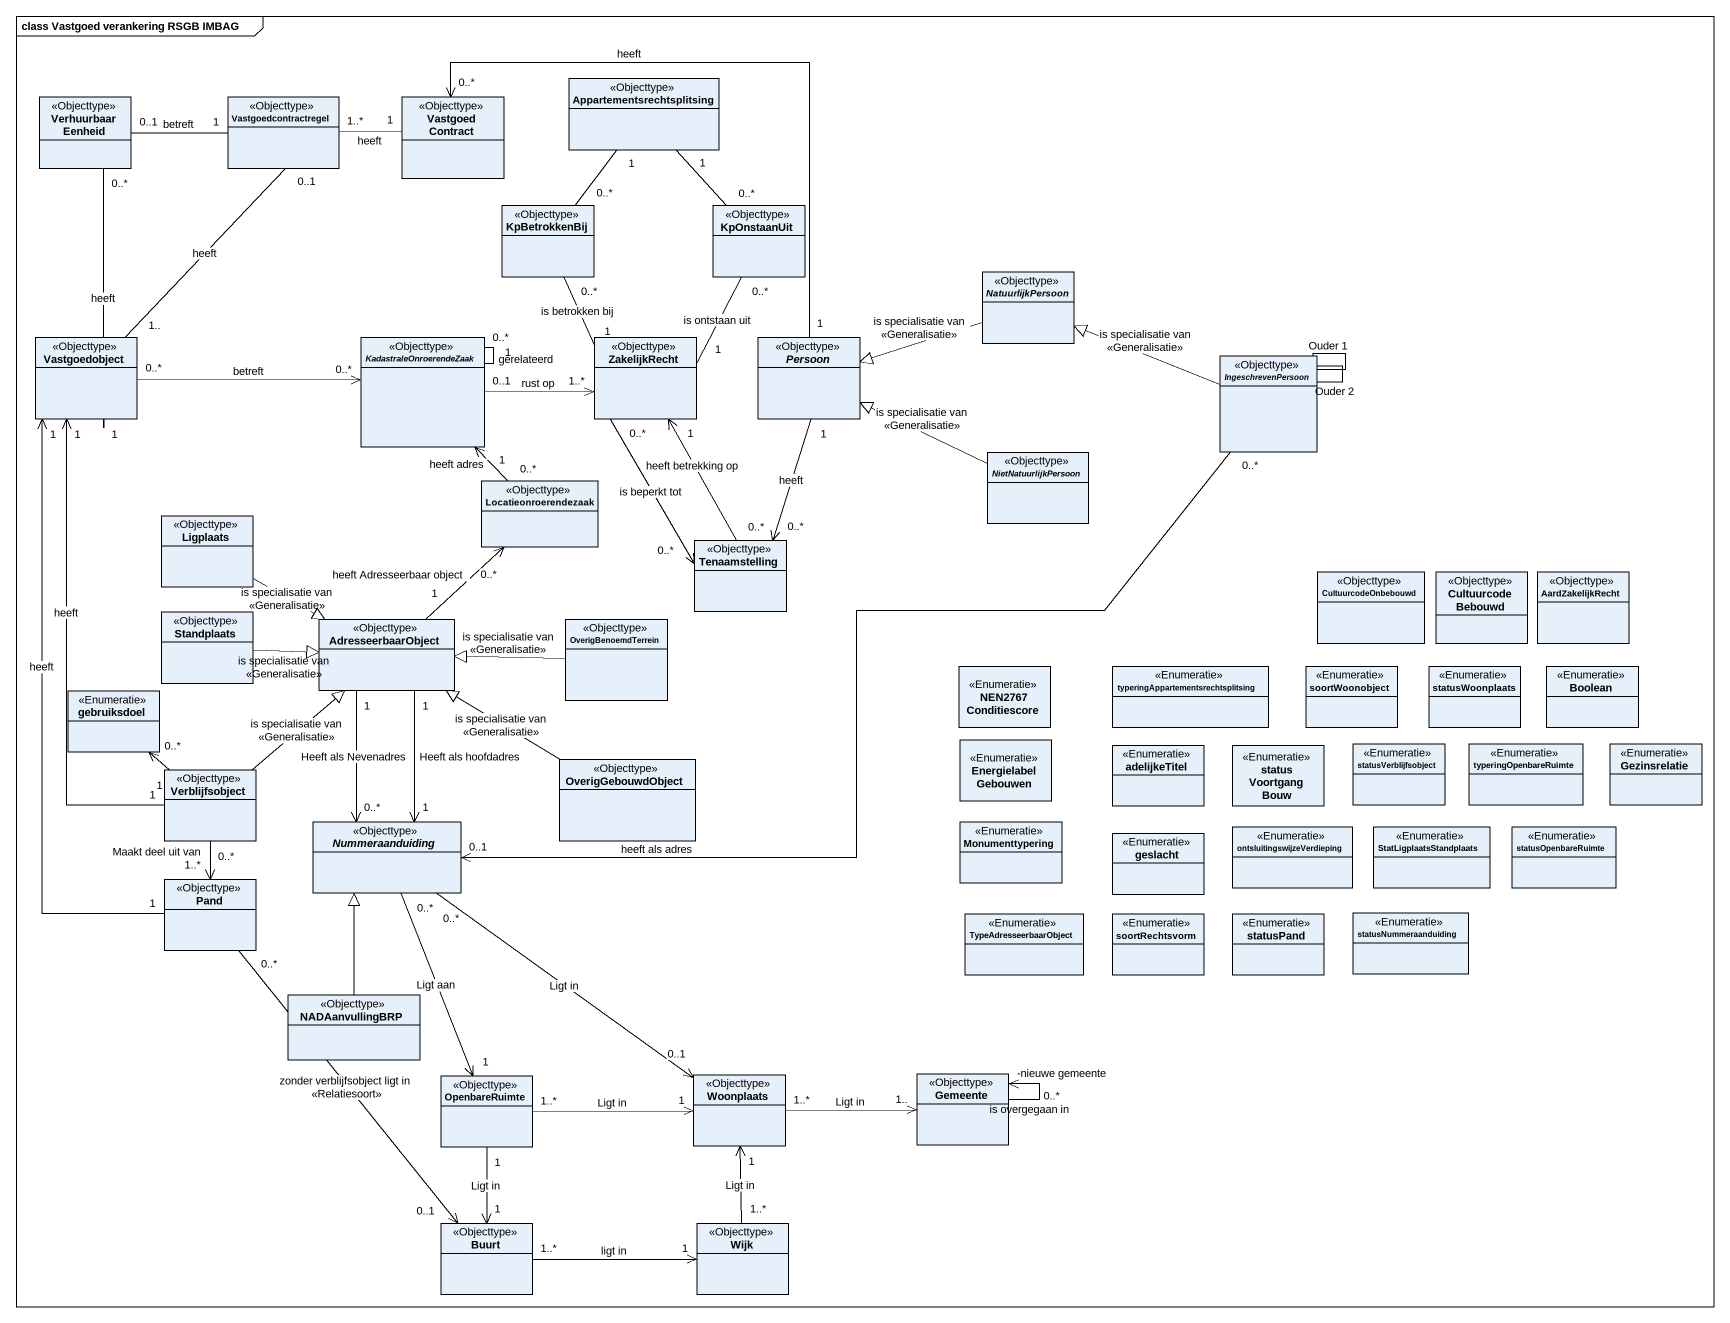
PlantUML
@startuml
mainframe class Vastgoed verankering RSGB IMBAG
hide circle
hide empty members
class "Verhuurbaar Eenheid" as Verhuurbaar_Eenheid <<Objecttype>>
class Vastgoedcontractregel <<Objecttype>>
class "Vastgoed Contract" as Vastgoed_Contract <<Objecttype>>
class Appartementsrechtsplitsing <<Objecttype>>
class KpBetrokkenBij <<Objecttype>>
class KpOnstaanUit <<Objecttype>>
abstract class NatuurlijkPersoon <<Objecttype>>
class Vastgoedobject <<Objecttype>>
abstract class KadastraleOnroerendeZaak <<Objecttype>>
class ZakelijkRecht <<Objecttype>>
abstract class Persoon <<Objecttype>>
abstract class IngeschrevenPersoon <<Objecttype>>
class Locatieonroerendezaak <<Objecttype>>
abstract class NietNatuurlijkPersoon <<Objecttype>>
class Ligplaats <<Objecttype>>
class Tenaamstelling <<Objecttype>>
class CultuurcodeOnbebouwd <<Objecttype>>
class CultuurcodeBebouwd <<Objecttype>>
class AardZakelijkRecht <<Objecttype>>
class Standplaats <<Objecttype>>
class AdresseerbaarObject <<Objecttype>>
class OverigBenoemdTerrein <<Objecttype>>
enum "NEN2767 Conditiescore" as NEN2767_Conditiescore <<Enumeratie>>
enum "typeringAppartementsrechtsplitsing" as typeringAppartementsrechtspl <<Enumeratie>>
enum soortWoonobject <<Enumeratie>>
enum statusWoonplaats <<Enumeratie>>
enum Boolean <<Enumeratie>>
enum gebruiksdoel <<Enumeratie>>
class OverigGebouwdObject <<Objecttype>>
enum "Energielabel Gebouwen" as Energielabel_Gebouwen <<Enumeratie>>
enum adelijkeTitel <<Enumeratie>>
enum statusVoortgangBouw <<Enumeratie>>
enum statusVerblijfsobject <<Enumeratie>>
enum typeringOpenbareRuimte <<Enumeratie>>
enum Gezinsrelatie <<Enumeratie>>
class Verblijfsobject <<Objecttype>>
abstract class Nummeraanduiding <<Objecttype>>
enum Monumenttypering <<Enumeratie>>
enum geslacht <<Enumeratie>>
enum ontsluitingswijzeVerdieping <<Enumeratie>>
enum StatLigplaatsStandplaats <<Enumeratie>>
enum statusOpenbareRuimte <<Enumeratie>>
class Pand <<Objecttype>>
enum TypeAdresseerbaarObject <<Enumeratie>>
enum soortRechtsvorm <<Enumeratie>>
enum statusPand <<Enumeratie>>
enum statusNummeraanduiding <<Enumeratie>>
class NADAanvullingBRP <<Objecttype>>
class OpenbareRuimte <<Objecttype>>
class Woonplaats <<Objecttype>>
class Gemeente <<Objecttype>>
class Buurt <<Objecttype>>
class Wijk <<Objecttype>>
Verhuurbaar_Eenheid "0..1" -right- "1" Vastgoedcontractregel : betreft
Vastgoedcontractregel "1..*" -right- "1" Vastgoed_Contract : heeft
Vastgoed_Contract "0..*" <-- "1" Persoon : heeft
KpBetrokkenBij "0..*" -up- "1" Appartementsrechtsplitsing
KpBetrokkenBij "0..*" -- "1" ZakelijkRecht : is betrokken bij
KpOnstaanUit "0..*" -up- "1" Appartementsrechtsplitsing
KpOnstaanUit "0..*" -- "1" ZakelijkRecht : is ontstaan uit
NatuurlijkPersoon -left-|> Persoon : is specialisatie van\n<<Generalisatie>>
Vastgoedobject "1" -up- "0..*" Verhuurbaar_Eenheid : heeft
Vastgoedobject "1.." -up- "0..1" Vastgoedcontractregel : heeft
Vastgoedobject "0..*" -right-> "0..*" KadastraleOnroerendeZaak : betreft
KadastraleOnroerendeZaak "1" -- "0..*" KadastraleOnroerendeZaak : gerelateerd
ZakelijkRecht "1..*" <-left- "0..1" KadastraleOnroerendeZaak : rust op
ZakelijkRecht "0..*" --> "0..*" Tenaamstelling : is beperkt tot
Persoon "1" --> "0..*" Tenaamstelling : heeft
IngeschrevenPersoon -left-|> NatuurlijkPersoon : is specialisatie van\n<<Generalisatie>>
IngeschrevenPersoon -- IngeschrevenPersoon : Ouder 1
IngeschrevenPersoon -- IngeschrevenPersoon : Ouder 2
IngeschrevenPersoon "0..*" -left-> "0..1" Nummeraanduiding : heeft als adres
Locatieonroerendezaak "0..*" -up-> "1" KadastraleOnroerendeZaak : heeft adres
Locatieonroerendezaak "0..*" <-- "1" AdresseerbaarObject : heeft Adresseerbaar object
NietNatuurlijkPersoon -left-|> Persoon : is specialisatie van\n<<Generalisatie>>
Ligplaats -right-|> AdresseerbaarObject : is specialisatie van\n<<Generalisatie>>
Tenaamstelling "0..*" -up-> "1" ZakelijkRecht : heeft betrekking op
Standplaats -right-|> AdresseerbaarObject : is specialisatie van\n<<Generalisatie>>
AdresseerbaarObject "1" --> "0..*" Nummeraanduiding : Heeft als Nevenadres
AdresseerbaarObject "1" --> "1" Nummeraanduiding : Heeft als hoofdadres
OverigBenoemdTerrein -left-|> AdresseerbaarObject : is specialisatie van\n<<Generalisatie>>
gebruiksdoel "0..*" <-- "1" Verblijfsobject
OverigGebouwdObject -up-|> AdresseerbaarObject : is specialisatie van\n<<Generalisatie>>
Verblijfsobject "1" -up-> "1" Vastgoedobject : heeft
Verblijfsobject -up-|> AdresseerbaarObject : is specialisatie van\n<<Generalisatie>>
Verblijfsobject "0..*" --> "1..*" Pand : Maakt deel uit van
Nummeraanduiding "0..*" --> "1" OpenbareRuimte : Ligt aan
Nummeraanduiding "0..*" --> "0..1" Woonplaats : Ligt in
Pand "1" -up-> "1" Vastgoedobject : heeft
Pand "0..*" --> "0..1" Buurt : zonder verblijfsobject ligt in\n<<Relatiesoort>>
NADAanvullingBRP -up-|> Nummeraanduiding
OpenbareRuimte "1..*" -right-> "1" Woonplaats : Ligt in
OpenbareRuimte "1" --> "1" Buurt : Ligt in
Woonplaats "1..*" -right-> "1.." Gemeente : Ligt in
Gemeente --> "-nieuwe gemeente\n0..*" Gemeente : is overgegaan in
Buurt "1..*" -right-> "1" Wijk : ligt in
Wijk "1..*" -up-> "1" Woonplaats : Ligt in
@enduml
